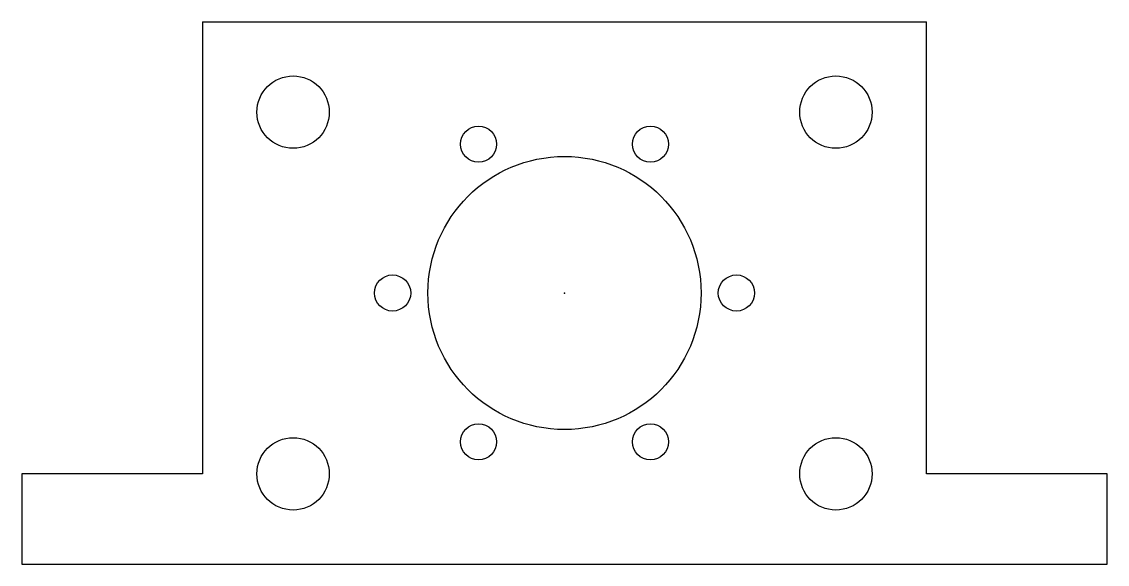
# Model space of a CAD drawing. Header units: millimetres. Extents: x -10 to 50, y 0 to 30.
import ezdxf

# ---------------------------------------------------------------- set-up
doc = ezdxf.new("R2010")
doc.units = ezdxf.units.MM
doc.header["$PDSIZE"] = -1
doc.linetypes.add('CENTERX2', pattern=[20.32, 12.7, -2.54, 2.54, -2.54])

msp = doc.modelspace()

# ---------------------------------------------------------------- linework, layer by layer
at = {"color": 7, "linetype": 'Continuous'}
for p, q in [((0, 30), (40, 30)), ((0, 30), (0, 5)), ((40, 5), (40, 30)), ((0, 5), (-10, 5)), ((-10, 5), (-10, 0)), ((50, 5), (40, 5)), ((50, 0), (50, 5)), ((-10, 0), (5, 0)), ((5, 0), (35, 0)), ((35, 0), (50, 0))]:
    msp.add_line(p, q, dxfattribs=at)
at = {"color": 7, "linetype": 'CENTERX2'}
for p, q in [((-10, 0), (50, 0)), ((0, 0), (40, 0))]:
    msp.add_line(p, q, dxfattribs=at)
at = {"color": 7, "linetype": 'Continuous'}
for centre, radius in [((5, 25), 2), ((35, 25), 2), ((15.25, 23.227), 1), ((24.75, 23.227), 1), ((20, 15), 7.55), ((10.5, 15), 1), ((29.5, 15), 1), ((15.25, 6.773), 1), ((24.75, 6.773), 1), ((5, 5), 2), ((35, 5), 2)]:
    msp.add_circle(centre, radius, dxfattribs=at)
msp.add_point((20, 15), dxfattribs=at)

doc.saveas('drawing.dxf')
